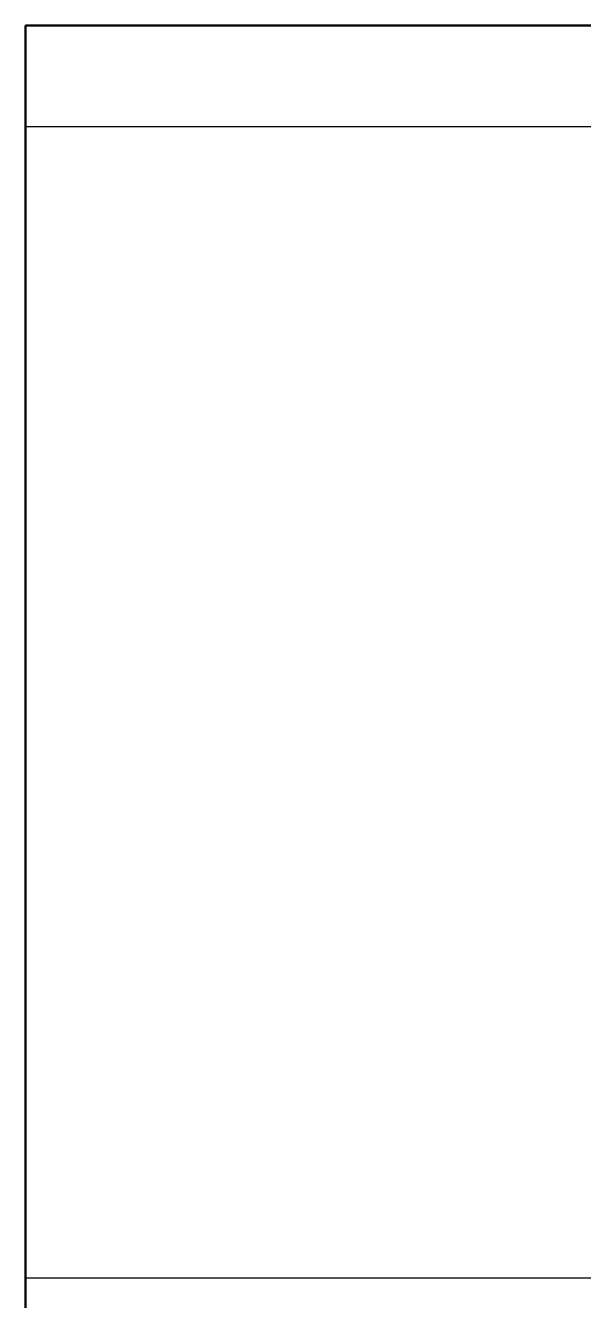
# Model space of a CAD drawing. Header units: millimetres. Extents: x 0 to 841, y 0 to 594.
# Drawn here: x 445.97 to 450.75, y 301.02 to 311.94 of the extents above; entities that cross this region are included whole.
import ezdxf

# ---------------------------------------------------------------- set-up
doc = ezdxf.new("R2010")
doc.units = ezdxf.units.MM
doc.layers.add('1', color=7, linetype='Continuous')

msp = doc.modelspace()

# ---------------------------------------------------------------- linework, layer by layer
at = {"layer": '1', "color": 7, "linetype": 'Continuous', "lineweight": 50}
for p, q in [((445.968, 311.068), (445.968, 311.937)), ((450.868, 311.937), (445.968, 311.937)), ((445.968, 301.212), (445.968, 311.068)), ((445.968, 245.087), (445.968, 301.212))]:
    msp.add_line(p, q, dxfattribs=at)
at = {"layer": '1', "color": 7, "linetype": 'Continuous', "lineweight": 25}
for p, q in [((450.868, 311.068), (445.968, 311.068)), ((450.868, 301.212), (445.968, 301.212))]:
    msp.add_line(p, q, dxfattribs=at)

doc.saveas('drawing.dxf')
